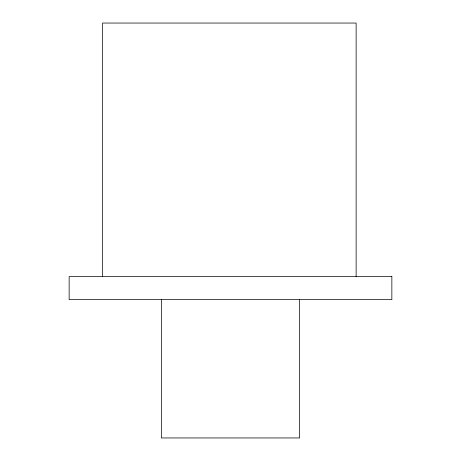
<?xml version="1.0" encoding="UTF-8"?>
<svg xmlns="http://www.w3.org/2000/svg" width="461" height="461" viewBox="0 0 461 461"><rect width="100%" height="100%" fill="white"/><g stroke="black" fill="none" stroke-linecap="round" stroke-linejoin="round"><path stroke-width="0.69" d="M356.128 276.612L356.128 23.05L102.567 23.05L102.567 276.612M299.65 299.644L299.65 437.95L161.35 437.95L161.35 299.644M391.856 276.594L69.144 276.594L69.144 299.644L391.856 299.644L391.856 276.594"/></g></svg>
